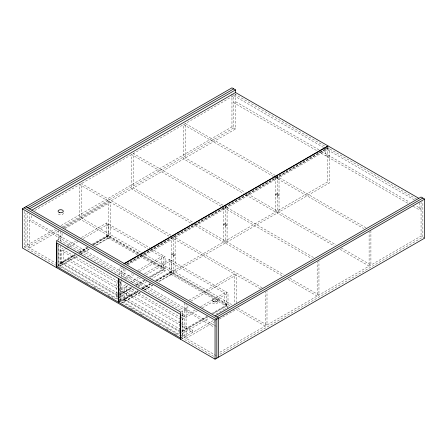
<?xml version="1.0" encoding="UTF-8"?>
<svg xmlns="http://www.w3.org/2000/svg" width="447" height="447" viewBox="0 0 447 447"><rect width="100%" height="100%" fill="white"/><g stroke="black" fill="none" stroke-linecap="round" stroke-linejoin="round"><path stroke-width="0.34" stroke-dasharray="2.23 1.68" d="M34.771 210.498L235.541 94.585L326.785 147.264M213.817 324.958L31.318 219.594L29.524 220.628L213.834 327.042M24.144 211.308L24.144 246.873L55.54 228.747M60.976 225.606L231.954 126.898L235.541 128.965L235.541 93.205M56.73 230.132L27.731 246.873L27.731 212.699M62.167 226.992L233.747 127.931L233.747 94.451M63.295 227.467L108.638 201.284L108.638 235.67L92.926 244.738M58.523 231.166L29.524 247.912L29.524 213.733M63.96 228.026L235.541 128.965M65.089 228.501L110.431 202.323L110.431 236.703L95.323 245.425M58.479 237.346L60.272 236.312M60.272 238.385L62.066 237.346L62.066 232.826M56.685 240.514L58.479 239.475L182.499 311.078L182.499 338.301M79.75 254.773L61.809 265.132L60.015 264.093L60.015 249.89L63.005 248.169M67.788 245.403L75.565 240.916M81.544 237.463L106.654 222.969L150.047 248.018M66.592 248.169L61.809 250.929L61.809 265.132M67.19 247.822L68.983 246.783M69.587 246.442L77.957 241.609M83.338 238.502L108.448 224.003L108.448 238.206L95.295 245.8M60.786 262.35L117.695 295.204L117.695 295.975L60.786 263.121L60.786 262.35L78.124 252.337M78.722 251.991L87.092 247.163M92.473 244.056L107.42 235.424L139.196 253.767M60.786 263.121L75.135 254.835M79.32 252.415L87.69 247.582M92.473 244.822L107.42 236.195L139.771 254.868M58.479 264.63L75.403 254.857M79.633 252.415L87.489 247.878M61.809 262.942L63.603 261.903L118.466 293.578M108.448 236.016L106.654 237.05L137.402 254.801M60.015 264.093L75.565 255.12M79.75 252.706L87.523 248.214M93.501 244.766L106.654 237.173L108.448 238.206M56.892 266.669L58.686 265.635L119.193 300.568M58.479 244.213L58.479 266.697L77.197 255.896M80.823 253.801L89.283 248.918M80.348 254.427L89.316 249.253M122.009 266.205L119.595 267.602L119.595 275.855M126.808 263.434L327.405 147.622L416.425 199.016M126.618 264.227L327.997 147.963M126.825 264.345L328.199 148.08L328.199 146.7M123.199 267.591L121.388 268.636L121.388 278.263M127.998 264.82L329.199 148.655L329.199 183.041L158.221 281.755M121.388 273.665L123.182 272.631L123.182 268.111M327.405 154.723L325.612 155.757L325.612 148.655M327.405 156.796L329.199 155.757M119.064 281.219L116.673 282.605L116.673 296.802L118.466 297.842L134.011 288.863M124.445 278.112L132.217 273.625M137.598 270.519L163.311 255.678L163.311 269.882L150.153 277.475M119.662 282.945L122.053 281.565M125.641 279.498L134.011 274.665M139.391 271.558L165.105 256.712L165.105 270.916L151.946 278.509M140.263 292.472L124.719 301.451L122.925 300.412L122.925 286.214L126.512 284.141M130.099 282.068L138.469 277.235M144.448 273.787L169.558 259.288L228.009 293.031L228.009 307.234L225.02 308.961M127.708 285.521L124.719 287.248L124.719 301.451M132.491 282.761L140.263 278.274M146.242 274.821L171.357 260.322L171.357 274.525L158.199 282.118M116.673 294.618L117.868 293.925M139.81 256.192L161.512 268.725L163.311 267.692M119.489 294.171L131.452 287.265M135.637 284.851L143.409 280.364M149.387 276.911L164.334 268.284L164.334 269.049L150.583 276.989M118.293 295.629L132.049 287.689M136.234 285.275L144.605 280.442M116.673 296.802L119.064 295.422M119.662 295.076L132.217 287.829M136.402 285.415L144.772 280.582M138.196 286.449L146.566 281.616M119.595 299.909L129.842 293.992L129.842 296.065M207.509 316.761L180.605 332.294L123.696 299.44L123.696 298.669L138.045 290.382M141.632 288.315L150.002 283.482M155.383 280.375L170.329 271.742L215.365 297.747M118.595 302.295L120.388 301.256L120.388 281.068M123.696 299.44L138.045 291.153M142.23 288.734L150.6 283.906M156.579 280.453L170.329 272.514L214.063 297.763M118.801 302.412L138.319 291.17M142.532 288.74L150.404 284.197M156.428 280.716L327.405 182.002L329.199 183.041M124.719 299.261L126.512 298.227L181.376 329.897M171.357 272.335L169.558 273.368L214.174 299.127M122.925 300.412L138.469 291.438M142.654 289.025L150.427 284.538M156.405 281.085L169.558 273.491L171.357 274.525M140.112 292.204L121.388 303.016L121.388 281.699M144.325 289.773L152.801 284.884M144.448 290.058L152.818 285.225M189.109 300.105L234.457 273.927L234.457 304.183M190.903 301.138L236.251 274.961L236.251 303.155M181.303 311.771L182.499 311.078M184.293 309.983L186.086 308.95M186.086 311.023L187.88 309.983L187.88 305.469M195.127 309.944L179.582 318.923L179.582 333.121L181.376 334.16L209.475 317.934M200.507 306.838L211.867 300.283M216.052 297.864L226.216 291.997L226.216 306.201L213.063 313.794M197.518 310.637L181.376 319.957L122.925 286.214M202.301 307.877L212.465 302.004M214.856 300.624L217.248 299.244M217.845 298.898L228.009 293.031M218.393 301.563L224.422 305.044L226.216 304.01M181.8 330.836L206.911 316.336M211.694 313.576L227.244 304.603L227.244 305.368L212.889 313.654M179.582 333.121L207.682 316.901M216.052 314.14L224.422 309.307M182.499 336.228L192.752 330.311L192.752 332.384L68.732 260.78L68.732 258.712L192.752 330.311M180.504 338.038L182.298 336.999L182.298 313.33M180.705 339.34L213.906 320.169M215.096 321.555L186.086 338.301L186.086 303.921M219.326 319.113L236.251 309.341M413.224 206.341L419.269 209.833L421.063 208.794L415.626 205.654M219.879 352.23L421.063 236.077L424.65 238.145M219.857 354.309L422.856 237.111L422.856 201.541M233.747 95.619L323.79 147.605M324.393 147.951L414.436 199.938M318.934 149.834L235.541 101.687L233.747 102.721L317.141 150.868M321.354 151.226L409.581 202.167M317.744 151.215L408.39 203.553M275.425 175.526L185.382 123.545L185.382 157.925L245.213 192.467M276.028 175.878L366.071 227.864M273.631 176.565L183.588 124.579L183.588 158.959L243.419 193.506M274.234 176.911L363.674 228.546M247.627 193.864L335.853 244.8M341.29 247.94L370.904 265.032L370.904 230.652M245.833 194.898L334.06 245.833M340.1 249.32L369.11 266.071L369.11 231.686M222.869 205.173L133.429 153.539L133.429 187.919L193.26 222.466M313.509 257.506L225.282 206.57L225.294 243.028M221.075 206.212L131.636 154.573L131.636 188.958L282.711 276.179M223.489 207.604L311.715 258.545M195.674 223.858L283.901 274.793M289.941 278.28L318.951 295.031L318.951 260.646M288.147 279.319L317.158 296.065L317.158 261.685M170.916 235.167L81.477 183.533L81.477 217.918L232.552 305.139M262.165 287.851L173.33 236.564L173.341 273.022M169.122 236.206L79.683 184.572L79.683 218.952L230.155 305.826M260.366 288.885L171.536 237.603L171.547 271.988M150.65 248.37L165.105 256.712M106.654 225.037L147.65 248.705M148.253 249.057L161.512 256.712L161.512 268.725M169.558 261.355L224.422 293.031L224.422 305.044M237.988 308.274L266.999 325.025L266.999 290.645M236.195 309.313L265.205 326.059L265.205 291.679M141.57 255.136L164.334 268.284M218.253 299.412L227.244 304.603M140.369 255.215L164.334 269.049M218.253 300.183L227.244 305.368M163.311 269.882L165.105 270.916M226.216 306.201L228.009 307.234M214.42 325.31L216.231 326.355M181.884 313.386L184.293 314.777L182.499 315.817L181.298 315.118M118.466 281.565L63.603 249.89L63.603 261.903M181.376 317.884L126.512 286.214L126.512 298.227M60.015 249.89L117.868 283.292M123.696 298.669L180.007 331.182M216.242 355.711L25.937 245.839L25.937 211.666M181.096 336.306L120.595 301.379L120.595 281.185M24.144 246.873L56.16 265.356M58.479 266.697L60.284 267.742M85.757 282.448L88.176 283.839M93.613 286.98L96.027 288.376M108.107 295.35L110.526 296.747M112.063 297.635L113.264 298.328M130.457 308.257L134.687 310.699M140.123 313.833L142.537 315.23M158.417 324.399L159.624 325.092M166.245 328.919L168.653 330.305M174.676 333.78L176.481 334.825M181.298 337.608L213.828 356.388M421.063 201.692L421.063 236.077M419.269 202.731L419.269 209.833M327.405 147.622L327.405 182.002M279.04 177.615L279.04 211.995M277.246 176.582L277.246 213.035M275.453 177.615L275.453 211.995M231.954 94.116L231.954 126.898M227.087 207.609L227.087 241.995M223.5 207.609L223.5 241.995M184.293 302.882L184.293 337.267M175.135 237.608L175.135 271.988M170.329 271.742L170.329 272.514M169.558 259.288L169.558 273.491M131.636 295.031L131.636 297.099M124.976 269.15L124.976 273.665L123.182 274.704L123.182 277.442M121.388 278.95L121.388 281.012M119.595 280.174L119.595 301.982M107.42 235.424L107.42 236.195M106.654 222.969L106.654 237.173M60.272 231.283L60.272 241.598M60.272 245.721L60.272 265.663M58.686 245.442L58.686 265.635M58.479 230.244L58.479 240.559M31.318 215.722L31.318 219.594M217.644 302.267A2.609 1.509 0 0 1 215.13 303.915A2.609 1.509 0 0 1 212.431 302.368M63.234 212.962A2.609 1.509 0 0 1 60.77 214.8A2.609 1.509 0 0 1 58.104 213.057M173.341 253.404L171.547 254.444L173.341 255.477L175.135 254.444L173.341 253.404M225.294 223.411L223.5 224.444L225.294 225.484L227.087 224.444L225.294 223.411M277.246 193.417L275.453 194.451L277.246 195.49L279.04 194.451L277.246 193.417M173.341 254.114L171.547 255.153L173.341 256.187L175.135 255.153L173.341 254.114M225.294 224.12L223.5 225.159L225.294 226.193L227.087 225.159L225.294 224.12M277.246 194.127L275.453 195.16L277.246 196.199L279.04 195.16L277.246 194.127"/><path stroke-width="0.67" d="M215.046 315.962L421.063 197.021L424.65 199.088L424.65 238.145L215.046 359.159L22.35 247.912L22.35 208.855L231.954 87.841L235.541 89.908L235.541 92.702M27.731 207.816L233.747 88.875M29.524 208.855L235.541 89.908M31.748 210.174L235.541 92.512L327.997 145.89L124.199 263.551M123.802 264.015L328.199 146.007L418.839 198.339M216.84 316.996L422.856 198.055M22.35 208.855L215.046 320.102L424.65 199.088M25.937 206.782L218.633 318.035L218.633 357.092M24.144 207.816L216.84 319.069L216.84 358.125M215.046 320.102L215.046 359.159M180.705 339.34L180.705 312.118L56.685 240.514L56.685 267.736M118.595 278.621L56.892 243L56.892 266.669L118.595 302.295L118.595 278.621M180.504 314.364L118.801 278.738L118.801 302.412L180.504 338.038L180.504 314.364M213.672 301.624A2.609 1.509 0 0 0 217.655 300.384A2.609 1.509 0 0 0 213.806 299.009A2.609 1.509 0 0 0 213.672 301.624M59.311 212.504A2.609 1.509 0 0 0 63.295 211.269A2.609 1.509 0 0 0 59.445 209.894A2.609 1.509 0 0 0 59.311 212.504"/></g></svg>
